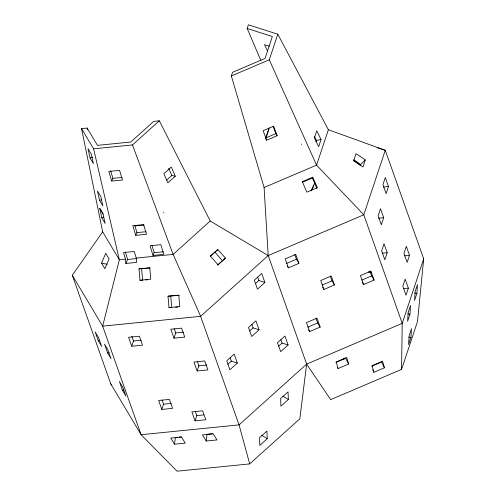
<?xml version="1.0" encoding="UTF-8"?>
<svg xmlns="http://www.w3.org/2000/svg" width="496" height="496" viewBox="0 0 496 496"><rect width="100%" height="100%" fill="white"/><g stroke="black" fill="none" stroke-linecap="round" stroke-linejoin="round"><path stroke-width="0.74" d="M247.175 28.477L272.354 36.537L265.05 58.454L232.568 72.304L231.347 75.981L264.095 187.507L268.206 255.558L306.646 364.114L330.677 399.633L401.555 369.402L402.225 323.355L423.708 258.869L385.268 150.313L328.358 129.729L277.803 34.212L248.397 24.8L247.175 28.477L260.846 60.462M409.963 314.235L410.521 305.424L408.158 312.511L407.6 321.327L409.963 314.235L407.836 313.869M410.948 337.497L411.506 328.687L409.138 335.773L408.58 344.59L410.948 337.497L408.816 337.131M416.913 293.378L417.471 284.561L415.109 291.654L414.551 300.464L416.913 293.378L414.786 293.006M423.708 258.869L417.489 321.588L401.555 369.402M174.511 444.205L170.742 438.092L181.511 437.007L185.287 443.126L174.511 444.205L175.336 437.491L177.649 437.261M206.206 441.025L202.43 434.905L213.199 433.826L216.975 439.94L206.206 441.025L207.03 434.304L212.412 433.764M277.803 34.212L269.278 59.805L316.566 165.131L363.785 214.793L402.225 323.355L306.646 364.114L299.813 418.841L249.693 463.903L177.047 471.2L141.106 434.719L110.732 383.799L72.292 275.243L102.672 231.837L81.549 128.619L87.135 128.061L97.458 145.365L130.752 142.023L153.723 121.371L159.309 120.807L210.223 221.03L268.206 255.558L363.785 214.793L385.268 150.313L377.196 147.727M131.762 346.251L128.588 337.292L139.364 336.214L142.532 345.173L131.762 346.251L133.505 341.025L131.793 336.201M173.984 338.167L170.81 329.214L181.579 328.129L184.754 337.088L173.984 338.167L175.727 332.94L174.257 328.805M161.814 409.436L158.646 400.477L169.415 399.398L172.583 408.351L161.814 409.436L163.556 404.203L162.093 400.074M265.72 138.006L269.086 127.912M266.352 136.995L268.993 129.065M197.123 370.996L193.948 362.043L204.724 360.958L207.892 369.917L197.123 370.996L198.865 365.769L197.402 361.634M195.052 420.85L191.884 411.891L202.653 410.812L205.821 419.765L195.052 420.85L196.794 415.617L195.331 411.488M301.63 144.491L301.487 144.014M315.946 141.875L316.423 140.455L314.445 136.4M321.042 139.556L318.68 146.649L314.396 137.857L316.758 130.764L321.042 139.556L316.423 140.455M328.358 129.729L316.566 165.131L264.095 187.507M365.292 159.91L362.929 167.003L353.66 160.747L356.023 153.655L365.292 159.91L360.66 164.529L353.921 159.886M388.48 186.508L386.117 193.601L382.949 184.642L385.311 177.556L388.48 186.508L383.427 187.017M383.675 217.701L381.312 224.787L378.138 215.834L380.5 208.742L383.675 217.701L378.622 218.209M343.778 359.501L344.267 358.031M387.202 252.724L384.84 259.811L381.666 250.858L384.028 243.765L387.202 252.724L382.143 253.233M409.491 255.322L407.129 262.409L403.961 253.45L406.323 246.363L409.491 255.322L404.438 255.824M408.357 288.126L405.988 295.213L402.82 286.26L405.182 279.167L408.357 288.126L403.298 288.635M101.537 263.122L105.722 253.344L109.064 258.943L104.873 268.72L101.537 263.122L107.186 264.269M111.718 181.083L108.81 171.436L119.579 170.351L122.487 180.005L111.718 181.083L112.914 178.355L110.633 170.773M135.743 235.352L132.835 225.699L143.611 224.614L146.512 234.267L135.743 235.352L136.939 232.624L134.862 225.73M125.854 263.469L125.494 259.172L123.504 252.557L134.273 251.478L136.264 258.087L136.623 262.39L125.854 263.469L127.602 259.489L125.321 251.906M152.991 255.44L150.083 245.787L160.853 244.702L163.761 254.355L152.991 255.44L154.182 252.718L151.9 245.129M311.066 190.923L314.638 183.247M311.544 190.656L313.819 185.771M302.566 182.199L312.375 178.014L312.809 177.196L317.378 187.68L306.869 192.163L302.3 181.679L312.809 177.196M81.549 128.619L93.608 148.831L132.482 144.925L159.309 120.807M166.693 180.085L171.839 175.46L175.305 176.198L171.294 167.016L163.866 173.699L167.871 182.881L175.305 176.198M210.223 221.03L173.123 254.386L136.264 258.087M210.248 256.116L217.88 249.538L225.494 258.125L218.06 264.808L210.453 256.221L217.88 249.538M217.236 265.261L225.494 258.125M268.206 255.558L200.62 316.318L102.66 326.163L72.292 275.243M255.459 283.625L258.893 280.538L264.901 282.466L257.467 289.143L254.299 280.19L261.727 273.507L264.901 282.466M249.655 330.968L253.084 327.881L259.092 329.803L251.664 336.486L248.49 327.534L255.924 320.85L259.092 329.803M227.9 364.231L231.334 361.15L237.342 363.072L229.908 369.749L226.74 360.797L234.168 354.113L237.342 363.072M278.671 346.134L282.106 343.052L288.114 344.974L280.68 351.652L277.506 342.699L284.94 336.015L288.114 344.974M306.646 364.114L239.06 424.88L141.106 434.719L102.66 326.163L119.344 259.786L93.608 148.831M288.362 399.485L280.928 406.168L280.624 398.573L288.052 391.89L288.362 399.485L282.887 396.093M267.245 438.675L259.817 445.352L259.507 437.757L266.941 431.08L267.245 438.675L261.77 435.277M231.347 75.981L269.278 59.805M265.304 138.142L275.813 133.66L277.146 135.724L266.637 140.207L265.639 138.657M98.307 340.833L101.649 346.437L98.475 337.478L95.139 331.88L98.307 340.833L99.721 340.231M286.638 263.413L296.447 259.228L298.908 263.357L288.399 267.84L287.345 266.073M107.669 353.059L111.011 358.658L107.837 349.705L104.501 344.1L107.669 353.059L109.083 352.458M322.164 285.039L331.973 280.854L334.434 284.983L323.925 289.466L322.518 287.103M361.813 280.091L371.622 275.912L374.083 280.042L363.574 284.524L362.167 282.162M122.543 390.451L125.885 396.05L122.71 387.097L119.375 381.498L122.543 390.451L123.957 389.85M307.88 327.149L317.688 322.964L320.149 327.093L309.64 331.576L308.586 329.809M335.885 362.495L345.693 358.31L348.614 364.052L338.105 368.534L337.454 367.257M371.715 366.246L381.523 362.068L384.45 367.803L373.941 372.285L372.639 369.737M90.061 158.001L93.397 163.606L91.345 154.225L88.009 148.626L90.061 158.001L92.808 157.108M99.529 200.347L102.87 205.945L100.818 196.565L97.476 190.966L99.529 200.347L101.593 199.671M103.081 214.024L99.746 208.425L101.798 217.8L105.133 223.405L103.081 214.024L99.746 208.425M101.798 217.8L103.856 217.13M112.914 178.355L122.146 177.432M163.829 212.765L163.612 212.338M134.813 225.959L144.038 225.029M136.939 232.624L146.171 231.7M154.182 252.718L163.42 251.788M125.494 259.172L119.344 259.786L102.672 231.837M127.602 259.489L136.834 258.559M139.004 268.832L149.773 267.753L150.741 279.174L139.965 280.259L139.004 268.832L150.071 268.007M145.694 279.973L147.231 279.818M168.014 296.199L178.789 295.12L179.75 306.54L168.981 307.625L168.014 296.199L179.199 295.374M175.59 307.26L177.903 307.03M175.727 332.94L183.421 332.165M133.505 341.025L141.199 340.25M198.493 365.881L206.894 365.037M163.556 404.203L171.25 403.434M196.794 415.617L203.72 414.923M179.186 437.106L181.493 436.871M139.965 280.259L142.619 280.283L141.608 268.857M168.981 307.625L171.746 307.65L170.736 296.224M269.272 46.227L264.523 44.702L267.474 50.859M368.373 271.957L371.089 272.825M353.623 160.09L360.611 165.466M110.732 383.799L111.749 384.952M214.824 252.005L222.375 260.636M168.752 168.398L171.839 175.46M312.375 178.014L316.938 188.511M132.482 144.925L173.123 254.386L200.62 316.318L239.06 424.88L249.693 463.903M277.146 135.724L273.643 126.232L263.134 130.715L266.637 140.207M273.06 126.201L275.813 133.66M374.083 280.042L370.915 271.083L360.406 275.565L363.574 284.524M369.917 271.089L371.622 275.912M334.434 284.983L331.26 276.024L320.751 280.507L323.925 289.466M330.262 276.03L331.973 280.854M298.908 263.357L295.74 254.405L285.231 258.887L288.399 267.84M294.736 254.405L296.447 259.228M320.149 327.093L316.981 318.134L306.472 322.617L309.64 331.576M315.977 318.141L317.688 322.964M280.885 339.605L282.106 343.052M257.672 277.097L258.893 280.538M251.863 324.44L253.084 327.881M230.113 357.703L231.334 361.15M384.45 367.803L382.552 361.193L372.043 365.676L373.941 372.285M348.614 364.052L346.723 357.442L336.214 361.925L338.105 368.534M87.135 128.061L87.445 129.58"/></g></svg>
